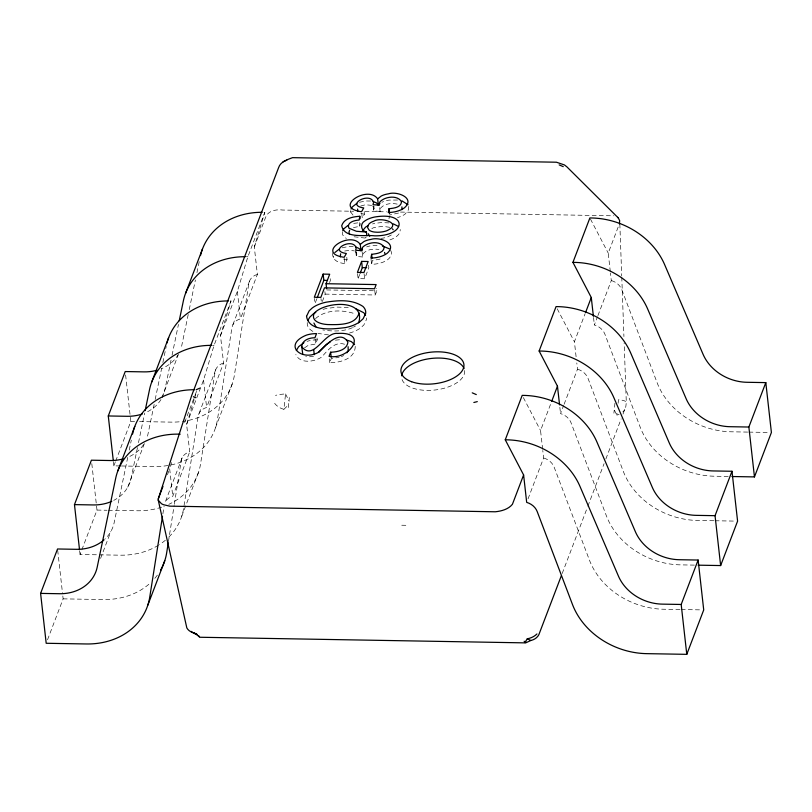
<?xml version="1.0" encoding="UTF-8"?>
<svg xmlns="http://www.w3.org/2000/svg" width="812" height="812" viewBox="0 0 812 812"><rect width="100%" height="100%" fill="white"/><g stroke="black" fill="none" stroke-linecap="round" stroke-linejoin="round"><path stroke-width="0.61" stroke-dasharray="4.06 3.04" d="M307.23 322.567C306.571 326.901 310.235 330.22 313.818 331.915M288.28 407.533L289.346 397.565M614.958 403.188L613.892 413.156M274.649 403.351A14.504 12.15 20.9 0 0 283.895 409.309L285.55 393.952A14.504 3.4 -2.1 0 0 275.512 395.403M619.079 414.364A14.504 12.15 20.9 0 1 616.836 415.064L617.221 411.522M618.105 403.249L618.49 399.707A14.504 3.4 -2.1 0 1 625.636 401.453M342.4 231.958L342.634 234.912L346.277 238.505M162.887 513.834L164.065 506.363M168.449 541.574L174.144 505.49M174.336 504.252L181.208 460.698A14.504 12.15 20.9 0 1 189.703 451.858L186.618 424.422L194.23 399.321M356.62 251.679L356.336 256.47L362.72 256.978L362.649 255.75A12.941 6.496 -6.4 0 1 363.573 253.263C367.42 249.172 373.672 248.716 378.94 249.436M373.997 206.116L373.713 210.917L380.097 211.414L380.026 210.196A12.941 6.496 -6.4 0 1 380.95 207.699C385.314 203.223 392.46 202.888 398.225 204.34M353.464 227.583L359.797 226.315L360.335 223.462M390.643 250.309C392.795 253.557 390.501 257.546 387.771 259.617A17.204 8.627 -6.4 0 1 375.438 264.052L371.602 264.357L372.322 260.54L379.569 259.221L382.574 257.739M388.978 218.793L389.516 215.941M127.717 457.44L114.147 522.715A43.513 36.449 20.9 0 1 104.931 539.056M129.26 450.051L131.311 440.195M137.472 447.564L131.077 478.349A43.513 36.449 20.9 0 1 113.751 500.385M138.497 442.631L144.648 413.075M154.158 404.376L148.017 433.933A43.513 36.449 20.9 0 1 146.698 438.48M155.183 399.453L161.588 368.658M162.867 362.497L166.196 346.491M171.038 360.142L164.887 389.709A43.513 36.449 20.9 0 1 162.126 397.494M172.053 355.22L178.457 324.424M188.232 314.498L181.827 345.283A43.513 36.449 20.9 0 1 180.914 348.713M189.257 309.565L195.398 280.008M196.94 272.619L199.244 261.535M170.408 466.453L172.215 460.475M194.596 398.124L196.768 390.948M186.618 424.422L203.548 380.057L214.053 345.394L231.004 300.978L229.502 300.947M168.886 537.026A72.522 60.738 20.9 0 0 183.603 508.413L198.128 416.333A14.504 12.15 20.9 0 1 206.624 407.492L223.564 363.076L220.488 335.64L231.004 300.978M220.488 335.64L237.358 291.406L247.873 256.744L264.813 212.328L263.311 212.297M121.384 465.976L153.925 466.535A72.522 60.738 20.9 0 0 217.413 419.763L231.948 327.693A14.504 12.15 20.9 0 1 240.433 318.842L257.384 274.426L254.298 246.99L264.813 212.328M622.987 414.12L625.859 406.416L626.306 402.305L624.144 342.867M47.532 639.765L63.133 598.86L62.443 592.618M158.441 545.238A72.522 60.738 20.9 0 1 120.105 555.185L80.063 554.494L81.393 550.983M81.839 549.815L97.004 510.078L91.553 461.439M120.135 465.956L113.873 465.844L115.213 462.332M115.659 461.165L130.813 421.428L125.363 372.799M100.576 558.423L110.838 531.545M127.758 487.18L144.698 442.763A43.513 36.449 20.9 0 1 127.606 457.379M162.014 397.362L178.072 355.28M184.649 422.484L194.464 396.774M194.9 395.596L197.133 389.76M167.445 474.705L168.784 471.183M254.298 246.99L265.544 217.535C267.828 210.633 276.334 209.191 282.647 210.034L353.596 211.262M182.162 457.724L165.212 502.141A14.504 12.15 20.9 0 1 172.753 496.274L189.703 451.858M199.082 413.359L216.022 368.942M232.892 324.709L249.842 280.292M181.705 516.33L198.646 471.914M215.515 427.68L232.455 383.264M316.781 298.867L315.015 303.495L314.447 298.512M322.354 301.506L325.165 294.117L324.881 291.63M329.57 282.566L330.382 280.455L329.956 276.709M304.551 347.82L308.205 345.384L315.635 344.014L317.228 339.842L316.944 337.345M368.567 265.25L368.841 267.747L364.639 278.749L358.112 278.638L359.787 274.233M355.24 346.389C355.138 358.884 340.015 362.822 329.733 362.599L331.326 358.427L339.101 357.442M325.165 294.117L375.256 294.989L376.849 290.808L376.575 288.321M542.649 449.239L540.548 430.543L551.236 402.519M576.094 356.722L574.409 341.761L585.066 313.818M610.33 271.817L608.229 253.111L619.465 223.645M528.023 498.883L543.624 457.968L542.781 450.487M694.361 565.111L680.598 564.868A72.522 60.738 20.9 0 1 606.341 515.711L571.059 422.778A14.504 12.15 20.9 0 0 560.544 413.602L563.67 405.421M564.117 404.254L577.494 369.186L576.794 362.954M728.181 476.461L714.408 476.218A72.522 60.738 20.9 0 1 640.16 427.071L604.879 334.138A14.504 12.15 20.9 0 0 594.364 324.952L597.48 316.771M597.926 315.604L611.304 280.536L610.462 273.055M562.208 573.455L587.411 507.368M587.868 506.18L604.077 463.693M605.874 458.973L621.18 418.85M364.152 211.678L364.436 214.165L362.253 217.951L361.695 212.967M332.839 252.694C331.418 260.073 338.888 263.261 344.877 263.504L347.059 259.728L346.775 257.231M315.503 318.588C326.119 309.179 343.111 309.484 355.859 314.102M283.895 409.309L288.808 404.609M391.272 235.013L387.385 237.033A14.768 7.409 -6.4 0 1 381.244 238.332M353.494 327.145L355.463 326.018M341.405 356.681L343.669 355.534M360.721 206.035L365.42 204.746L371.744 205.375M389.912 239.895C394.49 238.302 400.478 235.115 400.265 229.522M398.519 213.038L389.699 214.987M352.499 327.703C343.212 331.712 332.666 331.499 322.841 329.936M313.503 356.255L308.996 356.894L305.779 356.427M344.724 251.02L350.063 250.228L354.367 250.928M359.533 202.269L365.644 200.98L371.003 201.031M342.156 247.822L348.267 246.533L353.626 246.584M353.717 223.401L360.518 222.508M335.427 340.157L342.096 339.507M317.228 339.842L315.462 339.893A16.778 8.414 -6.4 0 0 307.119 341.355M377.042 245.336L371.652 245.65A13.276 6.658 -6.4 0 0 366.689 246.899M365.004 211.465L386.542 211.83M400.478 212.074L613.811 215.809M246.371 256.714L247.873 256.744M326.759 289.945L376.849 290.808M212.551 345.364L214.053 345.394M130.813 421.428L134.569 421.489M139.573 421.58L170.865 422.118A72.522 60.738 20.9 0 0 180.244 421.722M747.619 432.085L731.358 431.801A72.522 60.738 20.9 0 1 657.101 382.655L621.819 289.711A14.504 12.15 20.9 0 0 611.304 280.536M748.877 432.106L768.893 432.451M97.004 510.078L107.011 510.251M108.27 510.271L137.045 510.768A72.522 60.738 20.9 0 0 163.1 506.668M713.809 520.736L697.538 520.451A72.522 60.738 20.9 0 1 623.281 471.295L588.01 378.362A14.504 12.15 20.9 0 0 577.494 369.186M715.057 520.756L736.332 521.121M401.757 525.232L407.421 525.323M63.133 598.86L103.185 599.55A72.522 60.738 20.9 0 0 150.24 583.046M679.938 609.518L663.678 609.233A72.522 60.738 20.9 0 1 589.421 560.077L554.139 467.144A14.504 12.15 20.9 0 0 543.624 457.968M681.197 609.538L702.471 609.903M328.505 334.909L318.03 333.427M348.267 307.443L337.112 307.109L326.495 308.489A25.111 12.596 -6.4 0 0 321.359 309.92M388.907 222.894L381.467 222.559L374.992 223.33A17.803 8.932 -6.4 0 0 372.576 223.939M397.565 200.026L389.029 200.097A13.276 6.658 -6.4 0 0 381.924 202.29M364.436 214.165L360.883 213.505M347.059 259.728L343.506 259.058M344.552 344.237C334.788 341.01 327.388 350.652 321.836 356.915C314.711 361.979 299.831 364.141 295.812 354.479M354.113 236.779L367.125 238.292L365.268 237.256M389.74 227.309L382.899 226.335L374.413 227.441A10.292 5.166 -6.4 0 0 370.668 229.349M353.007 215.089L350.774 212.125L350.5 209.628M372.85 206.015L374.281 208.613M355.473 251.568L356.904 254.166M590.456 219.047L608.229 253.111M557.215 308.793L574.409 341.761M523.354 397.575L540.548 430.543M614.42 410.233L616.836 415.064M285.55 393.952L289.173 401.209M593.521 317.472L594.364 324.952M559.844 407.37L560.544 413.602M379.681 207.679L380.097 211.414M373.155 205.923L373.713 210.917M374.697 289.996L375.256 294.989M371.043 259.363L371.602 264.357M359.381 222.579L359.797 226.315M362.162 251.984L362.72 256.978M364.08 273.766L364.639 278.749M355.778 251.487L356.336 256.47M357.554 273.654L358.112 278.638M344.318 258.52L344.877 263.504M329.317 358.863L329.733 362.599M320.984 298.623L321.268 301.12M315.076 339.03L315.635 344.014M237.358 291.406L240.433 318.842M203.548 380.057L206.624 407.492M169.678 468.839L172.753 496.274M113.457 462.099L113.873 465.844M79.637 550.749L80.063 554.494M57.682 550.221L62.301 591.38M350.662 210.602L350.774 212.125M333.285 256.156L333.397 257.678M408.781 206.451L408.456 209.861L405.147 214.053A17.204 8.627 -6.4 0 1 397.504 217.575M619.84 224L621.718 275.847M621.769 277.105L623.92 336.544M464.596 370.556A31.688 15.895 -6.4 0 1 435.171 389.983A31.688 15.895 -6.4 0 1 401.656 377.895M223.564 363.076A14.504 12.15 20.9 0 0 215.068 371.916L200.544 463.997A72.522 60.738 20.9 0 1 168.815 504.343M257.384 274.426A14.504 12.15 20.9 0 0 248.888 283.276L234.363 375.347A72.522 60.738 20.9 0 1 182.548 421.448M624.783 409.4A14.504 12.15 20.9 0 1 622.824 411.948M157.355 575.129A72.522 60.738 20.9 0 1 154.402 578.804M165.354 540.264A72.522 60.738 20.9 0 1 159.487 544.578M178.518 354.113A43.513 36.449 20.9 0 1 161.415 368.739M160.969 399.545A43.513 36.449 20.9 0 1 145.531 412.709M349.525 333.042A25.487 12.779 -6.4 0 0 360.376 328.129L363.847 324.962L366.344 319.755A27.994 14.037 -6.4 0 0 366.405 317.959"/><path stroke-width="1.22" d="M162.491 516.32L149.733 597.196A72.522 60.738 20.9 0 1 86.245 643.967L46.193 643.277L40.6 593.399L57.54 548.983L76.328 549.308A43.513 36.449 20.9 0 0 104.037 539.868M168.246 542.822L166.683 552.779A72.522 60.738 20.9 0 1 160.543 570.227M359.026 312.914C356.143 325.013 339.375 324.759 329.469 324.587C323.237 324.698 310.316 322.232 314.112 313.371C323.643 301.82 366.364 298.116 358.66 322.8M401.981 209.608L401.91 206.867M301.76 346.825C301.912 340.167 309.362 337.68 314.934 337.782L316.528 333.61L314.762 333.651A16.778 8.414 -6.4 0 0 306.428 335.123C282.606 344.704 301.14 361.472 317.786 352.692C324.069 347.719 339.436 328.048 347.891 342.085C347.12 350.063 337.183 352.114 330.626 352.195L329.033 356.366C349.333 360.376 369.45 331.458 337.782 333.427C324.1 331.59 314.041 361.584 301.76 346.825L302.774 354.296M366.425 232.059C360.883 230.841 359.726 223.645 364.811 220.976A17.803 8.932 -6.4 0 1 374.291 217.088C408.213 211.13 406.406 236.211 374.789 235.845C364.811 234.536 344.389 239.063 341.7 225.726C344.014 218.296 353.037 216.713 359.817 216.276L359.097 220.082C354.915 220.143 346.145 222.458 348.927 228.192L356.366 231.268L366.425 232.059L366.851 235.795M360.264 244.422C350.378 230.04 314.802 253.395 344.186 257.272L346.359 253.486C327.48 250.756 352.652 236.799 356.204 247.934L355.636 250.238L362.02 250.735L361.949 249.517A12.941 6.496 -6.4 0 1 362.873 247.021C368.059 242.027 380.3 240.393 384.177 247.386C383.609 253.202 376.047 253.75 371.622 254.308L370.901 258.114L374.738 257.82A17.204 8.627 -6.4 0 0 387.07 253.374C398.377 243.498 379.559 236.424 370.952 239.418A13.276 6.658 -6.4 0 0 363.847 241.611L360.264 244.422L360.964 250.654L362.588 249.101M377.641 198.869C367.755 184.486 332.179 207.842 361.563 211.719L363.735 207.933C344.856 205.203 370.028 191.236 373.581 202.381L373.012 204.675L379.397 205.182L379.326 203.954A12.941 6.496 -6.4 0 1 380.26 201.467C385.436 196.474 397.677 194.839 401.554 201.833C400.986 207.639 393.424 208.197 388.999 208.755L388.278 212.561L392.115 212.267A17.204 8.627 -6.4 0 0 404.447 207.821C415.754 197.945 396.936 190.861 388.329 193.865A13.276 6.658 -6.4 0 0 381.224 196.047L377.641 198.869L378.341 205.101L379.965 203.548M357.625 209.039L357.666 211.343M619.465 223.645L619.657 220.6L618.277 217.92L566.857 166.825L564.452 164.948L556.443 162.217L292.564 157.66C287.245 159.71 280.576 161.578 278.597 167.658L191.652 395.606L158.117 499.532L186.821 627.909A14.504 10.505 -12.5 0 0 194.342 633.055L200.067 637.258L525.679 642.881L530.845 640.495A14.504 12.15 20.9 0 0 538.792 634.832L561.305 575.82M145.155 410.608L149.51 389.679A72.522 60.738 20.9 0 1 211.414 345.354M179.229 320.73L183.329 301.029A72.522 60.738 20.9 0 1 245.224 256.704M79.505 549.501L74.471 504.617L91.411 460.201L110.188 460.526A43.513 36.449 20.9 0 0 123.211 458.892M113.315 460.851L108.28 415.967L125.221 371.551L144.008 371.876A43.513 36.449 20.9 0 0 157.02 370.242M117.841 470.889L134.782 426.473M151.702 382.107L168.642 337.69M185.522 293.457L202.462 249.04M162.968 486.439L158.289 498.669M147.835 605.113L164.775 560.696M326.059 283.713L329.682 274.223L323.146 274.111L314.315 297.263L320.841 297.375L324.465 287.884L374.555 288.747L376.149 284.576L326.059 283.713L326.617 288.696M317.218 297.71L323.846 280.343L323.146 274.111M361.614 261.393L357.412 272.406L363.949 272.517L368.14 261.505L361.614 261.393L362.304 267.635L360.213 273.137M505.257 439.789L522.207 395.373L523.71 395.403A72.522 60.738 20.9 0 1 596.952 442.063L635.39 531.728A43.513 36.449 20.9 0 0 679.35 559.722L698.127 560.047L703.72 609.924L686.779 654.34L646.728 653.65A72.522 60.738 20.9 0 1 572.48 604.493L537.199 511.56A14.504 12.15 20.9 0 0 526.683 502.384L523.608 474.959L505.257 439.789L506.759 439.82A72.522 60.738 20.9 0 1 580.012 486.479L618.45 576.144A43.513 36.449 20.9 0 0 662.399 604.138L681.187 604.463L698.127 560.047M559.569 404.873L557.468 386.177L539.127 351.007L556.068 306.591L557.57 306.621A72.522 60.738 20.9 0 1 630.822 353.281L669.261 442.946A43.513 36.449 20.9 0 0 713.21 470.94L731.988 471.264L737.59 521.142L720.64 565.558L698.117 565.172M593.379 316.233L591.288 297.527L572.937 262.357L589.888 217.941L591.39 217.971A72.522 60.738 20.9 0 1 664.632 264.631L703.07 354.296A43.513 36.449 20.9 0 0 747.02 382.29L765.807 382.614L771.4 432.491L754.46 476.908L731.927 476.522M523.608 474.959L512.423 504.282C508.383 509.307 501.471 511.134 495.31 511.783L169.698 506.15L163.405 504.678A13.428 5.643 5 0 1 161.486 503.724L158.178 500.121M551.683 401.351L557.468 386.177M585.513 312.661L591.288 297.527M720.64 565.558L715.047 515.681L731.988 471.264M754.46 476.908L748.867 427.031L765.807 382.614M340.644 253.801L340.289 256.896M349.637 230.303L348.927 232.293L349.627 234.424M342.735 230.801L343.912 228.72L347.922 225.492M351.038 209.039L352.246 206.969L356.783 203.426M362.406 230.963L365.512 227.208A17.803 8.932 -6.4 0 1 368.212 225.614M296.339 350.53L298.583 346.754L303.942 342.634M307.778 320.557L309.829 317.106L312.985 314.183A25.111 12.596 -6.4 0 1 315.756 312.407M526.481 642.322L524.887 642.505L527.282 638.811A14.504 10.505 -12.5 0 0 536.945 633.959M346.927 352.804L348.196 350.622L348.125 346.714M318.71 352.469L326.444 344.41L330.119 342.045M334.869 252.522L339.406 248.98M283.114 161.801L286.788 160.187M196.169 389.74L199.843 388.136M473.843 402.498L477.294 401.625M572.937 262.357L574.439 262.388A72.522 60.738 20.9 0 1 647.692 309.047L686.13 398.712A43.513 36.449 20.9 0 0 730.079 426.706L748.867 427.031M362.304 267.635L366.669 267.706M323.846 280.343L327.114 280.394M539.127 351.007L540.63 351.038A72.522 60.738 20.9 0 1 613.882 397.697L652.32 487.362A43.513 36.449 20.9 0 0 696.27 515.356L715.047 515.681M108.28 415.967L127.058 416.292A43.513 36.449 20.9 0 0 142.313 413.968M180.193 434.176L178.691 434.146A72.522 60.738 20.9 0 0 115.649 478.461L97.207 567.131A43.513 36.449 20.9 0 1 59.377 593.724L40.6 593.399M74.471 504.617L93.248 504.942A43.513 36.449 20.9 0 0 111.721 501.349M382.361 245.924L389.202 248.776M346.622 340.025L351.322 341.578L354.58 344.613M373.155 201.447L376.524 202.949L378.341 205.101M355.778 247L359.148 248.513L360.964 250.654M356.021 308.844L363.644 312.681A27.994 14.037 -6.4 0 1 365.573 315.198M393.221 223.818L398.509 226.487M401.991 200.868L408.02 204.746M193.347 396.713L195.651 397.697M559.184 164.897L563.234 166.643M472.239 392.835L476.289 394.581M527.282 638.811L530.845 640.495M194.342 633.055L197.022 634.324M617.597 217.332L618.277 217.92M369.714 236.231L368.283 233.734M392.429 228.811L393.201 229.776M315.878 326.779L313.919 323.034M524.166 641.226L524.887 642.505M198.554 635.603L199.275 636.882M384.533 252.42L384.878 253.618M681.187 604.463L686.779 654.34M388.999 208.755L389.557 213.739M371.622 254.308L372.038 258.054M359.817 216.276L360.102 218.763M330.626 352.195L331.195 357.178M313.706 349.688L314.264 354.671M401.656 375.804A31.688 15.895 -6.4 0 1 431.081 358.468A31.688 15.895 -6.4 0 1 464.068 368.526M196.697 634.395A14.504 12.15 20.9 0 1 191.206 631.401M132.589 434.034A72.522 60.738 20.9 0 1 194.484 389.719M166.957 343.06A72.522 60.738 20.9 0 1 228.355 300.937M200.513 255.506A72.522 60.738 20.9 0 1 262.164 212.287M306.53 316.335C309.118 332.494 333.641 328.972 345.719 327.551A25.487 12.779 -6.4 0 0 359.675 321.897L363.157 318.73L365.644 313.523A27.994 14.037 -6.4 0 0 362.944 306.439C352.215 299.161 338.025 300.217 325.795 302.257A25.111 12.596 -6.4 0 0 312.285 307.951L309.139 310.864L306.53 316.335M367.846 225.898L367.582 227.502L369.013 229.989A10.82 5.43 -6.4 0 0 374.596 232.07L377.194 232.242A14.768 7.409 -6.4 0 0 386.685 230.791C403.371 223.371 380.99 216.702 373.713 221.209A10.292 5.166 -6.4 0 0 368.912 224.112L367.846 225.898M411.623 381.731A31.688 15.895 -6.4 0 0 463.358 368.526A31.688 15.895 -6.4 0 0 422.301 353.717A31.688 15.895 -6.4 0 0 411.623 381.731"/></g></svg>
